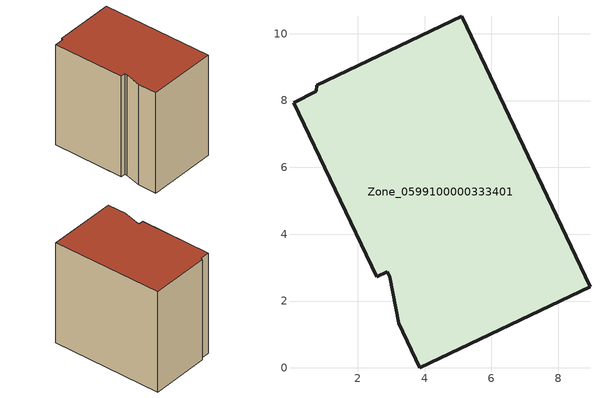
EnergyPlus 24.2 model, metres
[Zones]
Zone_0599100000333401
 floor ground (C_G): 0.07,7.93 0.76,8.27 0.77,8.46 5.11,10.53 8.95,2.43 3.86,0 3.22,1.34 2.95,2.72 2.88,2.88 2.56,2.72 z0.39
 wall outside (C_F): 8.95,2.43 5.11,10.53 0.77,8.46 0.76,8.27 0.07,7.93 2.56,2.72 2.88,2.88 2.95,2.72 3.22,1.34 3.86,0 8.95,2.43 z0.39:8.78
 roof outside (C_R): 0.76,8.27 0.07,7.93 2.56,2.72 2.88,2.88 2.95,2.72 3.22,1.34 3.86,0 8.95,2.43 5.11,10.53 0.77,8.46 z8.78
[BUILDING]
Pand.0599100000333401: North Axis=0; Terrain=City; Loads Convergence Tolerance Value=0.04; Temperature Convergence Tolerance Value=0.4; Solar Distribution=FullExterior; Maximum Number of Warmup Days=25; Minimum Number of Warmup Days=1
[Site:Location]
Rotterdam.The.Hague.AP_ZH_NLD Design_Conditions: Latitude=51.96; Longitude=4.45; Time Zone=1; Elevation=-4.5
[SITE:GROUNDTEMPERATURE:BUILDINGSURFACE]
18, 18, 18, 18, 18, 18, 18, 18, 18, 18, 18, 18
[MATERIAL] Thermal Absorptance=0.9; Solar Absorptance=0.7; Visible Absorptance=0.7
Name | Roughness | Thickness | Conductivity | Density | Specific Heat
G.TC.1975-1991 | MediumSmooth | 0.15 | 0.288461 | 540 | 1210
F.TC.1975-1991 | Rough | 0.3 | 0.230769 | 1920 | 840
R.TC.1975-1991 | MediumRough | 0.2 | 0.153846 | 1500 | 1000
[CONSTRUCTION]
C_G: G.TC.1975-1991
C_F: F.TC.1975-1991
C_R: R.TC.1975-1991
[ZONE]
Zone_0599100000333401: Type=1; Multiplier=1; Ceiling Height=Autocalculate; Volume=Autocalculate; Floor Area=autocalculate; Part of Total Floor Area=Yes
[ZONEINFILTRATION:DESIGNFLOWRATE]
Infil_Zone_0599100000333401: Zone or ZoneList or Space or SpaceList=Zone_0599100000333401; Schedule=AlwaysOn; Design Flow Rate Calculation Method=Flow/Area; Flow Rate per Floor Area=0.003; Constant Term Coefficient=1; Temperature Term Coefficient=0; Velocity Term Coefficient=0; Velocity Squared Term Coefficient=0
[HVACTEMPLATE:ZONE:IDEALLOADSAIRSYSTEM]
Zone_0599100000333401: Maximum Heating Supply Air Temperature=50; Minimum Cooling Supply Air Temperature=13; Maximum Heating Supply Air Humidity Ratio=0.0156; Minimum Cooling Supply Air Humidity Ratio=0.0077; Heating Limit=NoLimit; Cooling Limit=NoLimit; Dehumidification Control Type=ConstantSensibleHeatRatio; Cooling Sensible Heat Ratio=0.7; Dehumidification Setpoint=60; Humidification Control Type=None; Humidification Setpoint=30; Outdoor Air Method=None; Outdoor Air Flow Rate per Person=0.00944; Outdoor Air Flow Rate per Zone Floor Area=0; Outdoor Air Flow Rate per Zone=0; Demand Controlled Ventilation Type=None; Outdoor Air Economizer Type=NoEconomizer; Heat Recovery Type=None; Sensible Heat Recovery Effectiveness=0.7; Latent Heat Recovery Effectiveness=0.65
[ZONECONTROL:THERMOSTAT]
ThermostatControl_Zone_0599100000333401: Zone or ZoneList=Zone_0599100000333401; Control Type Schedule=DualSetpointControlType; Control 1=Thermostat_Zone_0599100000333401; Temperature Difference Between Cutout And Setpoint=0
[THERMOSTATSETPOINT:DUALSETPOINT]
Thermostat_Zone_0599100000333401: Heating Setpoint Temperature Schedule=HeatingSetpoint_Zone_0599100000333401; Cooling Setpoint Temperature Schedule=CoolingSetpoint_Zone_0599100000333401
[SCHEDULE:COMPACT]
HeatingSetpoint_Zone_0599100000333401: Through: 12/31, For: AllDays, Until: 24:00, 21
CoolingSetpoint_Zone_0599100000333401: Through: 12/31, For: AllDays, Until: 24:00, 24
DualSetpointControlType: Through: 12/31, For: AllDays, Until: 24:00, 4
AlwaysOn: Through: 12/31, For: AllDays, Until: 24:00, 1
